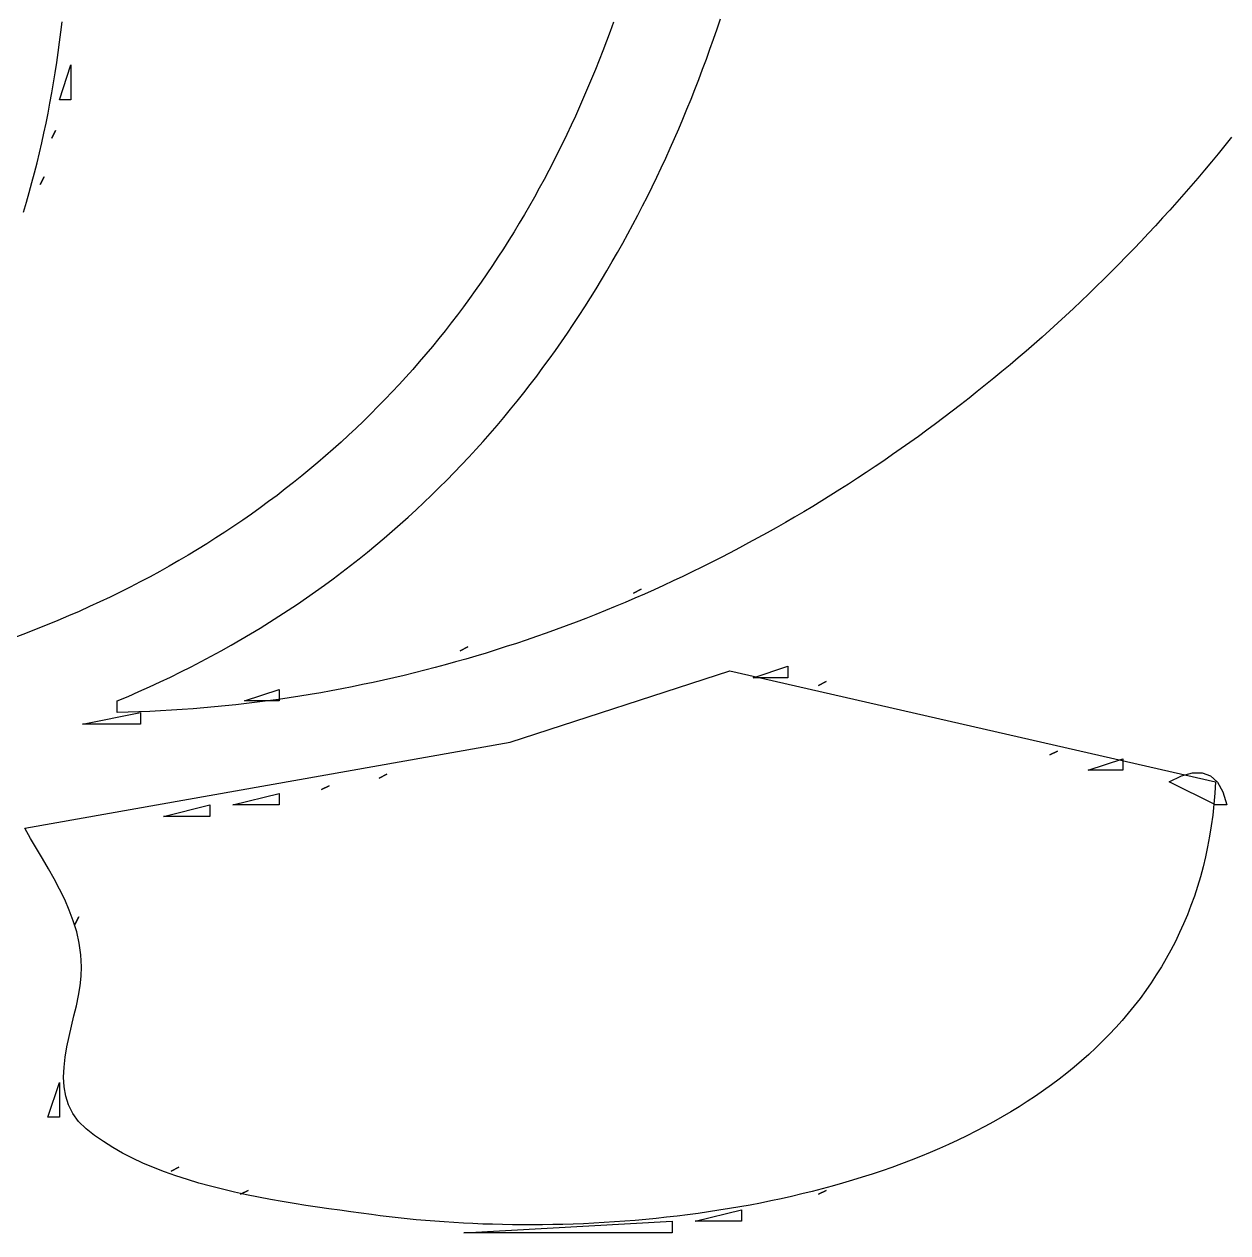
# Model space of a CAD drawing. Header units: millimetres. Extents: x 56222 to 3066687, y -650199 to -121287.
# Drawn here: x 141935.133 to 141936.991, y -185278.724 to -185276.858 of the extents above; entities that cross this region are included whole.
import ezdxf

# ---------------------------------------------------------------- set-up
doc = ezdxf.new("R2010")
doc.units = ezdxf.units.MM
doc.header["$MEASUREMENT"] = 0
doc.layers.add('$TD_AUDIT_GENERATED_(A0BDF17)', color=32, linetype='Continuous', lineweight=30)

msp = doc.modelspace()

# ---------------------------------------------------------------- linework, layer by layer
at = {"layer": '$TD_AUDIT_GENERATED_(A0BDF17)', "linetype": 'Continuous', "lineweight": 25, "ltscale": 2}
for p, q in [((141936.2023, -185276.8657, 0.5173), (141936.2076, -185276.85, 0.5173)), ((141935.1894, -185276.8706, 0.5173), (141935.1913, -185276.8548, 0.5173)), ((141936.0424, -185276.8552, 0.5173), (141936.037, -185276.87, 0.5173)), ((141936.1969, -185276.8814, 0.5173), (141936.2023, -185276.8657, 0.5173)), ((141935.1853, -185276.9021, 0.5173), (141935.1874, -185276.8864, 0.5173)), ((141935.1874, -185276.8864, 0.5173), (141935.1894, -185276.8706, 0.5173)), ((141936.0316, -185276.8847, 0.5173), (141936.026, -185276.8994, 0.5173)), ((141936.037, -185276.87, 0.5173), (141936.0316, -185276.8847, 0.5173)), ((141936.1913, -185276.897, 0.5173), (141936.1969, -185276.8814, 0.5173)), ((141935.183, -185276.9177, 0.5173), (141935.1853, -185276.9021, 0.5173)), ((141936.026, -185276.8994, 0.5173), (141936.0203, -185276.914, 0.5173)), ((141936.1857, -185276.9126, 0.5173), (141936.1913, -185276.897, 0.5173)), ((141935.1806, -185276.9334, 0.5173), (141935.183, -185276.9177, 0.5173)), ((141935.1872, -185276.975, 0.5173), (141935.205, -185276.9214, 0.5173)), ((141935.205, -185276.9214, 0.5173), (141935.205, -185276.975, 0.5173)), ((141936.0203, -185276.914, 0.5173), (141936.0144, -185276.9285, 0.5173)), ((141936.1799, -185276.9281, 0.5173), (141936.1857, -185276.9126, 0.5173)), ((141935.1781, -185276.949, 0.5173), (141935.1806, -185276.9334, 0.5173)), ((141936.0085, -185276.943, 0.5173), (141936.0024, -185276.9574, 0.5173)), ((141936.0144, -185276.9285, 0.5173), (141936.0085, -185276.943, 0.5173)), ((141936.1681, -185276.959, 0.5173), (141936.174, -185276.9436, 0.5173)), ((141936.174, -185276.9436, 0.5173), (141936.1799, -185276.9281, 0.5173)), ((141935.1754, -185276.9645, 0.5173), (141935.1781, -185276.949, 0.5173)), ((141936.0024, -185276.9574, 0.5173), (141935.9963, -185276.9718, 0.5173)), ((141936.162, -185276.9743, 0.5173), (141936.1681, -185276.959, 0.5173)), ((141935.1696, -185276.9956, 0.5173), (141935.1726, -185276.9801, 0.5173)), ((141935.1726, -185276.9801, 0.5173), (141935.1754, -185276.9645, 0.5173)), ((141935.205, -185276.975, 0.5173), (141935.1872, -185276.975, 0.5173)), ((141935.9963, -185276.9718, 0.5173), (141935.99, -185276.9861, 0.5173)), ((141936.1558, -185276.9896, 0.5173), (141936.162, -185276.9743, 0.5173)), ((141935.1665, -185277.011, 0.5173), (141935.1696, -185276.9956, 0.5173)), ((141935.99, -185276.9861, 0.5173), (141935.9836, -185277.0003, 0.5173)), ((141936.1494, -185277.0048, 0.5173), (141936.1558, -185276.9896, 0.5173)), ((141935.1632, -185277.0264, 0.5173), (141935.1665, -185277.011, 0.5173)), ((141935.977, -185277.0145, 0.5173), (141935.9704, -185277.0286, 0.5173)), ((141935.9836, -185277.0003, 0.5173), (141935.977, -185277.0145, 0.5173)), ((141936.143, -185277.0199, 0.5173), (141936.1494, -185277.0048, 0.5173)), ((141935.1598, -185277.0418, 0.5173), (141935.1632, -185277.0264, 0.5173)), ((141935.1812, -185277.0225, 0.5173), (141935.1753, -185277.0344, 0.5173)), ((141935.1753, -185277.0344, 0.5173), (141935.1812, -185277.0225, 0.5173)), ((141935.9704, -185277.0286, 0.5173), (141935.9636, -185277.0426, 0.5173)), ((141936.1298, -185277.05, 0.5173), (141936.1364, -185277.035, 0.5173)), ((141936.1364, -185277.035, 0.5173), (141936.143, -185277.0199, 0.5173)), ((141936.9964, -185277.033, 0.5173), (141936.9862, -185277.0457, 0.5173)), ((141935.1563, -185277.0571, 0.5173), (141935.1598, -185277.0418, 0.5173)), ((141935.9636, -185277.0426, 0.5173), (141935.9567, -185277.0565, 0.5173)), ((141936.123, -185277.065, 0.5173), (141936.1298, -185277.05, 0.5173)), ((141936.9862, -185277.0457, 0.5173), (141936.9758, -185277.0584, 0.5173)), ((141935.1487, -185277.0877, 0.5173), (141935.1526, -185277.0724, 0.5173)), ((141935.1526, -185277.0724, 0.5173), (141935.1563, -185277.0571, 0.5173)), ((141935.9497, -185277.0704, 0.5173), (141935.9425, -185277.0842, 0.5173)), ((141935.9567, -185277.0565, 0.5173), (141935.9497, -185277.0704, 0.5173)), ((141936.1161, -185277.0799, 0.5173), (141936.123, -185277.065, 0.5173)), ((141936.9654, -185277.0711, 0.5173), (141936.9548, -185277.0836, 0.5173)), ((141936.9758, -185277.0584, 0.5173), (141936.9654, -185277.0711, 0.5173)), ((141935.1448, -185277.1029, 0.5173), (141935.1487, -185277.0877, 0.5173)), ((141935.9425, -185277.0842, 0.5173), (141935.9352, -185277.098, 0.5173)), ((141936.1091, -185277.0947, 0.5173), (141936.1161, -185277.0799, 0.5173)), ((141936.9548, -185277.0836, 0.5173), (141936.9442, -185277.0961, 0.5173)), ((141935.1406, -185277.1181, 0.5173), (141935.1448, -185277.1029, 0.5173)), ((141935.1634, -185277.0939, 0.5173), (141935.1574, -185277.1058, 0.5173)), ((141935.1574, -185277.1058, 0.5173), (141935.1634, -185277.0939, 0.5173)), ((141935.9278, -185277.1116, 0.5173), (141935.9203, -185277.1252, 0.5173)), ((141935.9352, -185277.098, 0.5173), (141935.9278, -185277.1116, 0.5173)), ((141936.0947, -185277.1242, 0.5173), (141936.1019, -185277.1095, 0.5173)), ((141936.1019, -185277.1095, 0.5173), (141936.1091, -185277.0947, 0.5173)), ((141936.9336, -185277.1085, 0.5173), (141936.9228, -185277.1209, 0.5173)), ((141936.9442, -185277.0961, 0.5173), (141936.9336, -185277.1085, 0.5173)), ((141935.1363, -185277.1332, 0.5173), (141935.1406, -185277.1181, 0.5173)), ((141935.9203, -185277.1252, 0.5173), (141935.9127, -185277.1387, 0.5173)), ((141936.0873, -185277.1388, 0.5173), (141936.0947, -185277.1242, 0.5173)), ((141936.9228, -185277.1209, 0.5173), (141936.912, -185277.1331, 0.5173)), ((141935.1318, -185277.1483, 0.5173), (141935.1363, -185277.1332, 0.5173)), ((141935.9127, -185277.1387, 0.5173), (141935.9049, -185277.1521, 0.5173)), ((141936.0798, -185277.1533, 0.5173), (141936.0873, -185277.1388, 0.5173)), ((141936.901, -185277.1454, 0.5173), (141936.89, -185277.1575, 0.5173)), ((141936.912, -185277.1331, 0.5173), (141936.901, -185277.1454, 0.5173)), ((141935.897, -185277.1655, 0.5173), (141935.889, -185277.1788, 0.5173)), ((141935.9049, -185277.1521, 0.5173), (141935.897, -185277.1655, 0.5173)), ((141936.0644, -185277.1822, 0.5173), (141936.0722, -185277.1678, 0.5173)), ((141936.0722, -185277.1678, 0.5173), (141936.0798, -185277.1533, 0.5173)), ((141936.89, -185277.1575, 0.5173), (141936.879, -185277.1695, 0.5173)), ((141935.889, -185277.1788, 0.5173), (141935.8808, -185277.1919, 0.5173)), ((141936.0566, -185277.1965, 0.5173), (141936.0644, -185277.1822, 0.5173)), ((141936.8678, -185277.1815, 0.5173), (141936.8566, -185277.1934, 0.5173)), ((141936.879, -185277.1695, 0.5173), (141936.8678, -185277.1815, 0.5173)), ((141935.8725, -185277.2051, 0.5173), (141935.8641, -185277.2181, 0.5173)), ((141935.8808, -185277.1919, 0.5173), (141935.8725, -185277.2051, 0.5173)), ((141936.0486, -185277.2107, 0.5173), (141936.0566, -185277.1965, 0.5173)), ((141936.8453, -185277.2053, 0.5173), (141936.8339, -185277.217, 0.5173)), ((141936.8566, -185277.1934, 0.5173), (141936.8453, -185277.2053, 0.5173)), ((141935.8641, -185277.2181, 0.5173), (141935.8555, -185277.231, 0.5173)), ((141936.0405, -185277.2249, 0.5173), (141936.0486, -185277.2107, 0.5173)), ((141936.8339, -185277.217, 0.5173), (141936.8224, -185277.2287, 0.5173)), ((141935.8555, -185277.231, 0.5173), (141935.8469, -185277.2439, 0.5173)), ((141936.0239, -185277.253, 0.5173), (141936.0323, -185277.239, 0.5173)), ((141936.0323, -185277.239, 0.5173), (141936.0405, -185277.2249, 0.5173)), ((141936.8109, -185277.2403, 0.5173), (141936.7993, -185277.2519, 0.5173)), ((141936.8224, -185277.2287, 0.5173), (141936.8109, -185277.2403, 0.5173)), ((141935.8381, -185277.2567, 0.5173), (141935.8291, -185277.2693, 0.5173)), ((141935.8469, -185277.2439, 0.5173), (141935.8381, -185277.2567, 0.5173)), ((141936.0154, -185277.2669, 0.5173), (141936.0239, -185277.253, 0.5173)), ((141936.7993, -185277.2519, 0.5173), (141936.7876, -185277.2633, 0.5173)), ((141935.8291, -185277.2693, 0.5173), (141935.8201, -185277.2819, 0.5173)), ((141936.0068, -185277.2808, 0.5173), (141936.0154, -185277.2669, 0.5173)), ((141936.7759, -185277.2747, 0.5173), (141936.764, -185277.286, 0.5173)), ((141936.7876, -185277.2633, 0.5173), (141936.7759, -185277.2747, 0.5173)), ((141935.8109, -185277.2945, 0.5173), (141935.8015, -185277.3069, 0.5173)), ((141935.8201, -185277.2819, 0.5173), (141935.8109, -185277.2945, 0.5173)), ((141935.9893, -185277.3082, 0.5173), (141935.9981, -185277.2945, 0.5173)), ((141935.9981, -185277.2945, 0.5173), (141936.0068, -185277.2808, 0.5173)), ((141936.7522, -185277.2972, 0.5173), (141936.7402, -185277.3083, 0.5173)), ((141936.764, -185277.286, 0.5173), (141936.7522, -185277.2972, 0.5173)), ((141935.8015, -185277.3069, 0.5173), (141935.792, -185277.3192, 0.5173)), ((141935.9803, -185277.3218, 0.5173), (141935.9893, -185277.3082, 0.5173)), ((141936.7402, -185277.3083, 0.5173), (141936.7281, -185277.3194, 0.5173)), ((141935.7824, -185277.3314, 0.5173), (141935.7727, -185277.3436, 0.5173)), ((141935.792, -185277.3192, 0.5173), (141935.7824, -185277.3314, 0.5173)), ((141935.962, -185277.3487, 0.5173), (141935.9712, -185277.3353, 0.5173)), ((141935.9712, -185277.3353, 0.5173), (141935.9803, -185277.3218, 0.5173)), ((141936.716, -185277.3304, 0.5173), (141936.7038, -185277.3413, 0.5173)), ((141936.7281, -185277.3194, 0.5173), (141936.716, -185277.3304, 0.5173)), ((141935.7727, -185277.3436, 0.5173), (141935.7628, -185277.3556, 0.5173)), ((141935.9526, -185277.362, 0.5173), (141935.962, -185277.3487, 0.5173)), ((141936.6916, -185277.3521, 0.5173), (141936.6793, -185277.3628, 0.5173)), ((141936.7038, -185277.3413, 0.5173), (141936.6916, -185277.3521, 0.5173)), ((141935.7528, -185277.3676, 0.5173), (141935.7426, -185277.3795, 0.5173)), ((141935.7628, -185277.3556, 0.5173), (141935.7528, -185277.3676, 0.5173)), ((141935.9431, -185277.3752, 0.5173), (141935.9526, -185277.362, 0.5173)), ((141936.6793, -185277.3628, 0.5173), (141936.6669, -185277.3735, 0.5173)), ((141935.7324, -185277.3912, 0.5173), (141935.7219, -185277.4029, 0.5173)), ((141935.7426, -185277.3795, 0.5173), (141935.7324, -185277.3912, 0.5173)), ((141935.9238, -185277.4014, 0.5173), (141935.9335, -185277.3884, 0.5173)), ((141935.9335, -185277.3884, 0.5173), (141935.9431, -185277.3752, 0.5173)), ((141936.6544, -185277.384, 0.5173), (141936.6419, -185277.3945, 0.5173)), ((141936.6669, -185277.3735, 0.5173), (141936.6544, -185277.384, 0.5173)), ((141935.7219, -185277.4029, 0.5173), (141935.7114, -185277.4145, 0.5173)), ((141935.9139, -185277.4144, 0.5173), (141935.9238, -185277.4014, 0.5173)), ((141936.6293, -185277.4049, 0.5173), (141936.6166, -185277.4152, 0.5173)), ((141936.6419, -185277.3945, 0.5173), (141936.6293, -185277.4049, 0.5173)), ((141935.7007, -185277.426, 0.5173), (141935.6898, -185277.4373, 0.5173)), ((141935.7114, -185277.4145, 0.5173), (141935.7007, -185277.426, 0.5173)), ((141935.8938, -185277.44, 0.5173), (141935.9039, -185277.4272, 0.5173)), ((141935.9039, -185277.4272, 0.5173), (141935.9139, -185277.4144, 0.5173)), ((141936.6039, -185277.4254, 0.5173), (141936.5911, -185277.4355, 0.5173)), ((141936.6166, -185277.4152, 0.5173), (141936.6039, -185277.4254, 0.5173)), ((141935.6898, -185277.4373, 0.5173), (141935.6788, -185277.4486, 0.5173)), ((141935.8835, -185277.4526, 0.5173), (141935.8938, -185277.44, 0.5173)), ((141936.5782, -185277.4456, 0.5173), (141936.5653, -185277.4555, 0.5173)), ((141936.5911, -185277.4355, 0.5173), (141936.5782, -185277.4456, 0.5173)), ((141935.6677, -185277.4598, 0.5173), (141935.6564, -185277.4708, 0.5173)), ((141935.6788, -185277.4486, 0.5173), (141935.6677, -185277.4598, 0.5173)), ((141935.8626, -185277.4776, 0.5173), (141935.8731, -185277.4652, 0.5173)), ((141935.8731, -185277.4652, 0.5173), (141935.8835, -185277.4526, 0.5173)), ((141936.5523, -185277.4654, 0.5173), (141936.5393, -185277.4752, 0.5173)), ((141936.5653, -185277.4555, 0.5173), (141936.5523, -185277.4654, 0.5173)), ((141935.645, -185277.4818, 0.5173), (141935.6335, -185277.4927, 0.5173)), ((141935.6564, -185277.4708, 0.5173), (141935.645, -185277.4818, 0.5173)), ((141935.8519, -185277.49, 0.5173), (141935.8626, -185277.4776, 0.5173)), ((141936.5261, -185277.4849, 0.5173), (141936.5129, -185277.4945, 0.5173)), ((141936.5393, -185277.4752, 0.5173), (141936.5261, -185277.4849, 0.5173)), ((141935.6218, -185277.5034, 0.5173), (141935.6099, -185277.514, 0.5173)), ((141935.6335, -185277.4927, 0.5173), (141935.6218, -185277.5034, 0.5173)), ((141935.8302, -185277.5144, 0.5173), (141935.8411, -185277.5023, 0.5173)), ((141935.8411, -185277.5023, 0.5173), (141935.8519, -185277.49, 0.5173)), ((141936.5129, -185277.4945, 0.5173), (141936.4997, -185277.504, 0.5173)), ((141935.6099, -185277.514, 0.5173), (141935.5979, -185277.5246, 0.5173)), ((141935.8191, -185277.5265, 0.5173), (141935.8302, -185277.5144, 0.5173)), ((141936.4864, -185277.5134, 0.5173), (141936.473, -185277.5227, 0.5173)), ((141936.4997, -185277.504, 0.5173), (141936.4864, -185277.5134, 0.5173)), ((141935.5858, -185277.535, 0.5173), (141935.5735, -185277.5453, 0.5173)), ((141935.5979, -185277.5246, 0.5173), (141935.5858, -185277.535, 0.5173)), ((141935.7966, -185277.5503, 0.5173), (141935.8079, -185277.5384, 0.5173)), ((141935.8079, -185277.5384, 0.5173), (141935.8191, -185277.5265, 0.5173)), ((141936.4596, -185277.532, 0.5173), (141936.4461, -185277.5411, 0.5173)), ((141936.473, -185277.5227, 0.5173), (141936.4596, -185277.532, 0.5173)), ((141935.5611, -185277.5555, 0.5173), (141935.5485, -185277.5656, 0.5173)), ((141935.5735, -185277.5453, 0.5173), (141935.5611, -185277.5555, 0.5173)), ((141935.7851, -185277.562, 0.5173), (141935.7966, -185277.5503, 0.5173)), ((141936.4189, -185277.5591, 0.5173), (141936.4052, -185277.568, 0.5173)), ((141936.4325, -185277.5502, 0.5173), (141936.4189, -185277.5591, 0.5173)), ((141936.4461, -185277.5411, 0.5173), (141936.4325, -185277.5502, 0.5173)), ((141935.5358, -185277.5756, 0.5173), (141935.523, -185277.5855, 0.5173)), ((141935.5485, -185277.5656, 0.5173), (141935.5358, -185277.5756, 0.5173)), ((141935.7617, -185277.5851, 0.5173), (141935.7735, -185277.5736, 0.5173)), ((141935.7735, -185277.5736, 0.5173), (141935.7851, -185277.562, 0.5173)), ((141936.3915, -185277.5767, 0.5173), (141936.3777, -185277.5854, 0.5173)), ((141936.4052, -185277.568, 0.5173), (141936.3915, -185277.5767, 0.5173)), ((141935.51, -185277.5952, 0.5173), (141935.4968, -185277.6048, 0.5173)), ((141935.523, -185277.5855, 0.5173), (141935.51, -185277.5952, 0.5173)), ((141935.7378, -185277.6078, 0.5173), (141935.7498, -185277.5965, 0.5173)), ((141935.7498, -185277.5965, 0.5173), (141935.7617, -185277.5851, 0.5173)), ((141936.3638, -185277.594, 0.5173), (141936.3499, -185277.6025, 0.5173)), ((141936.3777, -185277.5854, 0.5173), (141936.3638, -185277.594, 0.5173)), ((141935.4835, -185277.6144, 0.5173), (141935.47, -185277.6238, 0.5173)), ((141935.4968, -185277.6048, 0.5173), (141935.4835, -185277.6144, 0.5173)), ((141935.7256, -185277.619, 0.5173), (141935.7378, -185277.6078, 0.5173)), ((141936.3359, -185277.6108, 0.5173), (141936.3219, -185277.6191, 0.5173)), ((141936.3499, -185277.6025, 0.5173), (141936.3359, -185277.6108, 0.5173)), ((141935.4564, -185277.633, 0.5173), (141935.4426, -185277.6422, 0.5173)), ((141935.47, -185277.6238, 0.5173), (141935.4564, -185277.633, 0.5173)), ((141935.7009, -185277.641, 0.5173), (141935.7133, -185277.63, 0.5173)), ((141935.7133, -185277.63, 0.5173), (141935.7256, -185277.619, 0.5173)), ((141936.3078, -185277.6273, 0.5173), (141936.2937, -185277.6354, 0.5173)), ((141936.3219, -185277.6191, 0.5173), (141936.3078, -185277.6273, 0.5173)), ((141935.4287, -185277.6512, 0.5173), (141935.4146, -185277.6601, 0.5173)), ((141935.4426, -185277.6422, 0.5173), (141935.4287, -185277.6512, 0.5173)), ((141935.6756, -185277.6625, 0.5173), (141935.6883, -185277.6518, 0.5173)), ((141935.6883, -185277.6518, 0.5173), (141935.7009, -185277.641, 0.5173)), ((141936.2652, -185277.6512, 0.5173), (141936.2509, -185277.659, 0.5173)), ((141936.2795, -185277.6434, 0.5173), (141936.2652, -185277.6512, 0.5173)), ((141936.2937, -185277.6354, 0.5173), (141936.2795, -185277.6434, 0.5173)), ((141935.4004, -185277.6689, 0.5173), (141935.386, -185277.6776, 0.5173)), ((141935.4146, -185277.6601, 0.5173), (141935.4004, -185277.6689, 0.5173)), ((141935.6627, -185277.6731, 0.5173), (141935.6756, -185277.6625, 0.5173)), ((141936.2366, -185277.6667, 0.5173), (141936.2222, -185277.6743, 0.5173)), ((141936.2509, -185277.659, 0.5173), (141936.2366, -185277.6667, 0.5173)), ((141935.3715, -185277.6862, 0.5173), (141935.3568, -185277.6946, 0.5173)), ((141935.386, -185277.6776, 0.5173), (141935.3715, -185277.6862, 0.5173)), ((141935.6365, -185277.6939, 0.5173), (141935.6497, -185277.6836, 0.5173)), ((141935.6497, -185277.6836, 0.5173), (141935.6627, -185277.6731, 0.5173)), ((141936.1932, -185277.6891, 0.5173), (141936.1786, -185277.6964, 0.5173)), ((141936.2077, -185277.6817, 0.5173), (141936.1932, -185277.6891, 0.5173)), ((141936.2222, -185277.6743, 0.5173), (141936.2077, -185277.6817, 0.5173)), ((141935.342, -185277.7029, 0.5173), (141935.327, -185277.711, 0.5173)), ((141935.3568, -185277.6946, 0.5173), (141935.342, -185277.7029, 0.5173)), ((141935.6098, -185277.7142, 0.5173), (141935.6232, -185277.7041, 0.5173)), ((141935.6232, -185277.7041, 0.5173), (141935.6365, -185277.6939, 0.5173)), ((141936.164, -185277.7035, 0.5173), (141936.1493, -185277.7106, 0.5173)), ((141936.1786, -185277.6964, 0.5173), (141936.164, -185277.7035, 0.5173)), ((141935.2965, -185277.727, 0.5173), (141935.281, -185277.7347, 0.5173)), ((141935.3118, -185277.7191, 0.5173), (141935.2965, -185277.727, 0.5173)), ((141935.327, -185277.711, 0.5173), (141935.3118, -185277.7191, 0.5173)), ((141935.5824, -185277.7341, 0.5173), (141935.5962, -185277.7242, 0.5173)), ((141935.5962, -185277.7242, 0.5173), (141935.6098, -185277.7142, 0.5173)), ((141936.1198, -185277.7244, 0.5173), (141936.105, -185277.7311, 0.5173)), ((141936.1346, -185277.7175, 0.5173), (141936.1198, -185277.7244, 0.5173)), ((141936.1493, -185277.7106, 0.5173), (141936.1346, -185277.7175, 0.5173)), ((141935.2654, -185277.7424, 0.5173), (141935.2496, -185277.7499, 0.5173)), ((141935.281, -185277.7347, 0.5173), (141935.2654, -185277.7424, 0.5173)), ((141935.5545, -185277.7534, 0.5173), (141935.5686, -185277.7438, 0.5173)), ((141935.5686, -185277.7438, 0.5173), (141935.5824, -185277.7341, 0.5173)), ((141936.0752, -185277.7443, 0.5173), (141936.0602, -185277.7507, 0.5173)), ((141936.0852, -185277.7303, 0.5173), (141936.0733, -185277.7362, 0.5173)), ((141936.0733, -185277.7362, 0.5173), (141936.0852, -185277.7303, 0.5173)), ((141936.0901, -185277.7378, 0.5173), (141936.0752, -185277.7443, 0.5173)), ((141936.105, -185277.7311, 0.5173), (141936.0901, -185277.7378, 0.5173)), ((141935.2175, -185277.7645, 0.5173), (141935.2013, -185277.7716, 0.5173)), ((141935.2337, -185277.7572, 0.5173), (141935.2175, -185277.7645, 0.5173)), ((141935.2496, -185277.7499, 0.5173), (141935.2337, -185277.7572, 0.5173)), ((141935.526, -185277.7722, 0.5173), (141935.5404, -185277.7628, 0.5173)), ((141935.5404, -185277.7628, 0.5173), (141935.5545, -185277.7534, 0.5173)), ((141936.0301, -185277.7632, 0.5173), (141936.015, -185277.7693, 0.5173)), ((141936.0452, -185277.757, 0.5173), (141936.0301, -185277.7632, 0.5173)), ((141936.0602, -185277.7507, 0.5173), (141936.0452, -185277.757, 0.5173)), ((141935.1848, -185277.7785, 0.5173), (141935.1682, -185277.7854, 0.5173)), ((141935.2013, -185277.7716, 0.5173), (141935.1848, -185277.7785, 0.5173)), ((141935.497, -185277.7904, 0.5173), (141935.5116, -185277.7814, 0.5173)), ((141935.5116, -185277.7814, 0.5173), (141935.526, -185277.7722, 0.5173)), ((141935.9846, -185277.7811, 0.5173), (141935.9693, -185277.7869, 0.5173)), ((141935.9998, -185277.7753, 0.5173), (141935.9846, -185277.7811, 0.5173)), ((141936.015, -185277.7693, 0.5173), (141935.9998, -185277.7753, 0.5173)), ((141935.1349, -185277.7985, 0.5173), (141935.1183, -185277.8047, 0.5173)), ((141935.1515, -185277.7921, 0.5173), (141935.1349, -185277.7985, 0.5173)), ((141935.1682, -185277.7854, 0.5173), (141935.1515, -185277.7921, 0.5173)), ((141935.4673, -185277.8082, 0.5173), (141935.4822, -185277.7994, 0.5173)), ((141935.4822, -185277.7994, 0.5173), (141935.497, -185277.7904, 0.5173)), ((141935.9387, -185277.7981, 0.5173), (141935.9233, -185277.8035, 0.5173)), ((141935.954, -185277.7925, 0.5173), (141935.9387, -185277.7981, 0.5173)), ((141935.9693, -185277.7869, 0.5173), (141935.954, -185277.7925, 0.5173)), ((141935.437, -185277.8253, 0.5173), (141935.4522, -185277.8168, 0.5173)), ((141935.4522, -185277.8168, 0.5173), (141935.4673, -185277.8082, 0.5173)), ((141935.8176, -185277.8195, 0.5173), (141935.8057, -185277.8254, 0.5173)), ((141935.8057, -185277.8254, 0.5173), (141935.8176, -185277.8195, 0.5173)), ((141935.8768, -185277.819, 0.5173), (141935.8613, -185277.824, 0.5173)), ((141935.8924, -185277.814, 0.5173), (141935.8768, -185277.819, 0.5173)), ((141935.9078, -185277.8088, 0.5173), (141935.8924, -185277.814, 0.5173)), ((141935.9233, -185277.8035, 0.5173), (141935.9078, -185277.8088, 0.5173)), ((141935.4061, -185277.842, 0.5173), (141935.4216, -185277.8337, 0.5173)), ((141935.4216, -185277.8337, 0.5173), (141935.437, -185277.8253, 0.5173)), ((141935.8143, -185277.8382, 0.5173), (141935.7986, -185277.8426, 0.5173)), ((141935.83, -185277.8336, 0.5173), (141935.8143, -185277.8382, 0.5173)), ((141935.8457, -185277.8288, 0.5173), (141935.83, -185277.8336, 0.5173)), ((141935.8613, -185277.824, 0.5173), (141935.8457, -185277.8288, 0.5173)), ((141935.3586, -185277.8659, 0.5173), (141935.3746, -185277.858, 0.5173)), ((141935.3746, -185277.858, 0.5173), (141935.3904, -185277.8501, 0.5173)), ((141935.3904, -185277.8501, 0.5173), (141935.4061, -185277.842, 0.5173)), ((141935.7511, -185277.8554, 0.5173), (141935.7353, -185277.8594, 0.5173)), ((141935.767, -185277.8513, 0.5173), (141935.7511, -185277.8554, 0.5173)), ((141935.7828, -185277.847, 0.5173), (141935.767, -185277.8513, 0.5173)), ((141935.7986, -185277.8426, 0.5173), (141935.7828, -185277.847, 0.5173)), ((141935.883, -185277.9666, 0.5173), (141936.222, -185277.8561, 0.5173)), ((141936.222, -185277.8561, 0.5173), (141936.9714, -185278.0277, 0.5173)), ((141936.2577, -185277.8671, 0.5173), (141936.3112, -185277.8492, 0.5173)), ((141936.3112, -185277.8492, 0.5173), (141936.3112, -185277.8671, 0.5173)), ((141935.3262, -185277.8811, 0.5173), (141935.3425, -185277.8735, 0.5173)), ((141935.3425, -185277.8735, 0.5173), (141935.3586, -185277.8659, 0.5173)), ((141935.6713, -185277.8742, 0.5173), (141935.6552, -185277.8776, 0.5173)), ((141935.6873, -185277.8707, 0.5173), (141935.6713, -185277.8742, 0.5173)), ((141935.7034, -185277.8671, 0.5173), (141935.6873, -185277.8707, 0.5173)), ((141935.7193, -185277.8633, 0.5173), (141935.7034, -185277.8671, 0.5173)), ((141935.7353, -185277.8594, 0.5173), (141935.7193, -185277.8633, 0.5173)), ((141936.3112, -185277.8671, 0.5173), (141936.2577, -185277.8671, 0.5173)), ((141936.3707, -185277.873, 0.5173), (141936.3588, -185277.879, 0.5173)), ((141936.3588, -185277.879, 0.5173), (141936.3707, -185277.873, 0.5173)), ((141935.2931, -185277.8957, 0.5173), (141935.3097, -185277.8884, 0.5173)), ((141935.3097, -185277.8884, 0.5173), (141935.3262, -185277.8811, 0.5173)), ((141935.4726, -185277.9028, 0.5173), (141935.5262, -185277.8849, 0.5173)), ((141935.5262, -185277.8849, 0.5173), (141935.5262, -185277.9028, 0.5173)), ((141935.5743, -185277.8928, 0.5173), (141935.558, -185277.8954, 0.5173)), ((141935.5906, -185277.89, 0.5173), (141935.5743, -185277.8928, 0.5173)), ((141935.6068, -185277.8871, 0.5173), (141935.5906, -185277.89, 0.5173)), ((141935.623, -185277.8841, 0.5173), (141935.6068, -185277.8871, 0.5173)), ((141935.6391, -185277.8809, 0.5173), (141935.623, -185277.8841, 0.5173)), ((141935.6552, -185277.8776, 0.5173), (141935.6391, -185277.8809, 0.5173)), ((141935.2764, -185277.9028, 0.5173), (141935.2931, -185277.8957, 0.5173)), ((141935.2764, -185277.9206, 0.5173), (141935.2764, -185277.9028, 0.5173)), ((141935.41, -185277.9135, 0.5173), (141935.3934, -185277.9149, 0.5173)), ((141935.4265, -185277.912, 0.5173), (141935.41, -185277.9135, 0.5173)), ((141935.4431, -185277.9104, 0.5173), (141935.4265, -185277.912, 0.5173)), ((141935.4596, -185277.9086, 0.5173), (141935.4431, -185277.9104, 0.5173)), ((141935.4761, -185277.9068, 0.5173), (141935.4596, -185277.9086, 0.5173)), ((141935.5262, -185277.9028, 0.5173), (141935.4726, -185277.9028, 0.5173)), ((141935.4925, -185277.9048, 0.5173), (141935.4761, -185277.9068, 0.5173)), ((141935.5089, -185277.9026, 0.5173), (141935.4925, -185277.9048, 0.5173)), ((141935.5253, -185277.9003, 0.5173), (141935.5089, -185277.9026, 0.5173)), ((141935.5417, -185277.898, 0.5173), (141935.5253, -185277.9003, 0.5173)), ((141935.558, -185277.8954, 0.5173), (141935.5417, -185277.898, 0.5173)), ((141935.2228, -185277.9384, 0.5173), (141935.3121, -185277.9206, 0.5173)), ((141935.2932, -185277.9202, 0.5173), (141935.2764, -185277.9206, 0.5173)), ((141935.3099, -185277.9196, 0.5173), (141935.2932, -185277.9202, 0.5173)), ((141935.3267, -185277.919, 0.5173), (141935.3099, -185277.9196, 0.5173)), ((141935.3121, -185277.9206, 0.5173), (141935.3121, -185277.9384, 0.5173)), ((141935.3434, -185277.9181, 0.5173), (141935.3267, -185277.919, 0.5173)), ((141935.3601, -185277.9172, 0.5173), (141935.3434, -185277.9181, 0.5173)), ((141935.3767, -185277.9161, 0.5173), (141935.3601, -185277.9172, 0.5173)), ((141935.3934, -185277.9149, 0.5173), (141935.3767, -185277.9161, 0.5173)), ((141935.3121, -185277.9384, 0.5173), (141935.2228, -185277.9384, 0.5173)), ((141935.1336, -185278.099, 0.5173), (141935.883, -185277.9666, 0.5173)), ((141936.7276, -185277.9801, 0.5173), (141936.7157, -185277.986, 0.5173)), ((141936.7157, -185277.986, 0.5173), (141936.7276, -185277.9801, 0.5173)), ((141936.7751, -185278.0098, 0.5173), (141936.8287, -185277.992, 0.5173)), ((141936.8287, -185277.992, 0.5173), (141936.8287, -185278.0098, 0.5173)), ((141935.6927, -185278.0158, 0.5173), (141935.6808, -185278.0217, 0.5173)), ((141935.6808, -185278.0217, 0.5173), (141935.6927, -185278.0158, 0.5173)), ((141936.8287, -185278.0098, 0.5173), (141936.7751, -185278.0098, 0.5173)), ((141936.9, -185278.0277, 0.5173), (141936.9191, -185278.0184, 0.5173)), ((141936.9191, -185278.0184, 0.5173), (141936.9361, -185278.0136, 0.5173)), ((141936.9361, -185278.0136, 0.5173), (141936.9511, -185278.0136, 0.5173)), ((141936.9511, -185278.0136, 0.5173), (141936.964, -185278.0183, 0.5173)), ((141936.964, -185278.0183, 0.5173), (141936.9747, -185278.0281, 0.5173)), ((141935.6035, -185278.0336, 0.5173), (141935.5916, -185278.0396, 0.5173)), ((141935.5916, -185278.0396, 0.5173), (141935.6035, -185278.0336, 0.5173)), ((141936.9714, -185278.0633, 0.5173), (141936.9, -185278.0277, 0.5173)), ((141936.9714, -185278.0277, 0.5173), (141936.9704, -185278.045, 0.5173)), ((141936.9747, -185278.0281, 0.5173), (141936.9831, -185278.043, 0.5173)), ((141936.9831, -185278.043, 0.5173), (141936.9893, -185278.0633, 0.5173)), ((141935.4548, -185278.0633, 0.5173), (141935.5262, -185278.0455, 0.5173)), ((141935.5262, -185278.0455, 0.5173), (141935.5262, -185278.0633, 0.5173)), ((141936.969, -185278.062, 0.5173), (141936.9672, -185278.0788, 0.5173)), ((141936.9704, -185278.045, 0.5173), (141936.969, -185278.062, 0.5173)), ((141935.3477, -185278.0812, 0.5173), (141935.4191, -185278.0633, 0.5173)), ((141935.4191, -185278.0812, 0.5173), (141935.3477, -185278.0812, 0.5173)), ((141935.4191, -185278.0633, 0.5173), (141935.4191, -185278.0812, 0.5173)), ((141935.5262, -185278.0633, 0.5173), (141935.4548, -185278.0633, 0.5173)), ((141936.9672, -185278.0788, 0.5173), (141936.965, -185278.0954, 0.5173)), ((141936.9893, -185278.0633, 0.5173), (141936.9714, -185278.0633, 0.5173)), ((141935.1426, -185278.1148, 0.5173), (141935.1336, -185278.099, 0.5173)), ((141936.965, -185278.0954, 0.5173), (141936.9624, -185278.1116, 0.5173)), ((141935.1518, -185278.1305, 0.5173), (141935.1426, -185278.1148, 0.5173)), ((141936.9624, -185278.1116, 0.5173), (141936.9594, -185278.1277, 0.5173)), ((141935.161, -185278.1461, 0.5173), (141935.1518, -185278.1305, 0.5173)), ((141936.9594, -185278.1277, 0.5173), (141936.956, -185278.1434, 0.5173)), ((141935.1701, -185278.1617, 0.5173), (141935.161, -185278.1461, 0.5173)), ((141936.956, -185278.1434, 0.5173), (141936.9523, -185278.1589, 0.5173)), ((141935.179, -185278.1774, 0.5173), (141935.1701, -185278.1617, 0.5173)), ((141936.9482, -185278.1741, 0.5173), (141936.9437, -185278.1891, 0.5173)), ((141936.9523, -185278.1589, 0.5173), (141936.9482, -185278.1741, 0.5173)), ((141935.1874, -185278.1932, 0.5173), (141935.179, -185278.1774, 0.5173)), ((141935.1953, -185278.2092, 0.5173), (141935.1874, -185278.1932, 0.5173)), ((141936.9437, -185278.1891, 0.5173), (141936.9389, -185278.2039, 0.5173)), ((141935.2024, -185278.2255, 0.5173), (141935.1953, -185278.2092, 0.5173)), ((141936.9389, -185278.2039, 0.5173), (141936.9337, -185278.2183, 0.5173)), ((141935.2086, -185278.2421, 0.5173), (141935.2024, -185278.2255, 0.5173)), ((141936.9337, -185278.2183, 0.5173), (141936.9282, -185278.2326, 0.5173)), ((141935.2138, -185278.2591, 0.5173), (141935.2086, -185278.2421, 0.5173)), ((141935.2169, -185278.2358, 0.5173), (141935.211, -185278.2477, 0.5173)), ((141935.211, -185278.2477, 0.5173), (141935.2169, -185278.2358, 0.5173)), ((141936.9223, -185278.2466, 0.5173), (141936.9161, -185278.2603, 0.5173)), ((141936.9282, -185278.2326, 0.5173), (141936.9223, -185278.2466, 0.5173)), ((141935.2177, -185278.2765, 0.5173), (141935.2138, -185278.2591, 0.5173)), ((141936.9161, -185278.2603, 0.5173), (141936.9096, -185278.2738, 0.5173)), ((141935.2203, -185278.2945, 0.5173), (141935.2177, -185278.2765, 0.5173)), ((141936.9096, -185278.2738, 0.5173), (141936.9027, -185278.2871, 0.5173)), ((141935.2213, -185278.3131, 0.5173), (141935.2203, -185278.2945, 0.5173)), ((141936.8955, -185278.3001, 0.5173), (141936.888, -185278.3129, 0.5173)), ((141936.9027, -185278.2871, 0.5173), (141936.8955, -185278.3001, 0.5173)), ((141935.2208, -185278.3275, 0.5173), (141935.2213, -185278.3131, 0.5173)), ((141936.888, -185278.3129, 0.5173), (141936.8802, -185278.3254, 0.5173)), ((141935.2166, -185278.3575, 0.5173), (141935.2192, -185278.3423, 0.5173)), ((141935.2192, -185278.3423, 0.5173), (141935.2208, -185278.3275, 0.5173)), ((141936.8721, -185278.3377, 0.5173), (141936.8638, -185278.3498, 0.5173)), ((141936.8802, -185278.3254, 0.5173), (141936.8721, -185278.3377, 0.5173)), ((141935.2133, -185278.3731, 0.5173), (141935.2166, -185278.3575, 0.5173)), ((141936.8638, -185278.3498, 0.5173), (141936.8551, -185278.3617, 0.5173)), ((141935.2096, -185278.3888, 0.5173), (141935.2133, -185278.3731, 0.5173)), ((141936.8461, -185278.3733, 0.5173), (141936.8369, -185278.3846, 0.5173)), ((141936.8551, -185278.3617, 0.5173), (141936.8461, -185278.3733, 0.5173)), ((141935.2058, -185278.4048, 0.5173), (141935.2096, -185278.3888, 0.5173)), ((141936.8273, -185278.3958, 0.5173), (141936.8175, -185278.4067, 0.5173)), ((141936.8369, -185278.3846, 0.5173), (141936.8273, -185278.3958, 0.5173)), ((141935.2021, -185278.4207, 0.5173), (141935.2058, -185278.4048, 0.5173)), ((141936.8075, -185278.4174, 0.5173), (141936.7972, -185278.4279, 0.5173)), ((141936.8175, -185278.4067, 0.5173), (141936.8075, -185278.4174, 0.5173)), ((141935.1988, -185278.4367, 0.5173), (141935.2021, -185278.4207, 0.5173)), ((141936.7972, -185278.4279, 0.5173), (141936.7866, -185278.4382, 0.5173)), ((141935.1943, -185278.468, 0.5173), (141935.1961, -185278.4524, 0.5173)), ((141935.1961, -185278.4524, 0.5173), (141935.1988, -185278.4367, 0.5173)), ((141936.7758, -185278.4482, 0.5173), (141936.7647, -185278.4581, 0.5173)), ((141936.7866, -185278.4382, 0.5173), (141936.7758, -185278.4482, 0.5173)), ((141935.1937, -185278.4833, 0.5173), (141935.1943, -185278.468, 0.5173)), ((141936.7535, -185278.4677, 0.5173), (141936.7419, -185278.4771, 0.5173)), ((141936.7647, -185278.4581, 0.5173), (141936.7535, -185278.4677, 0.5173)), ((141935.1693, -185278.5451, 0.5173), (141935.1872, -185278.4916, 0.5173)), ((141935.1872, -185278.4916, 0.5173), (141935.1872, -185278.5451, 0.5173)), ((141935.1944, -185278.4981, 0.5173), (141935.1937, -185278.4833, 0.5173)), ((141936.7302, -185278.4862, 0.5173), (141936.7182, -185278.4952, 0.5173)), ((141936.7419, -185278.4771, 0.5173), (141936.7302, -185278.4862, 0.5173)), ((141935.1969, -185278.5124, 0.5173), (141935.1944, -185278.4981, 0.5173)), ((141936.7061, -185278.504, 0.5173), (141936.6937, -185278.5125, 0.5173)), ((141936.7182, -185278.4952, 0.5173), (141936.7061, -185278.504, 0.5173)), ((141935.2012, -185278.5262, 0.5173), (141935.1969, -185278.5124, 0.5173)), ((141935.2078, -185278.5393, 0.5173), (141935.2012, -185278.5262, 0.5173)), ((141936.6683, -185278.529, 0.5173), (141936.6554, -185278.537, 0.5173)), ((141936.6811, -185278.5209, 0.5173), (141936.6683, -185278.529, 0.5173)), ((141936.6937, -185278.5125, 0.5173), (141936.6811, -185278.5209, 0.5173)), ((141935.1872, -185278.5451, 0.5173), (141935.1693, -185278.5451, 0.5173)), ((141935.2168, -185278.5516, 0.5173), (141935.2078, -185278.5393, 0.5173)), ((141936.6422, -185278.5447, 0.5173), (141936.6289, -185278.5522, 0.5173)), ((141936.6554, -185278.537, 0.5173), (141936.6422, -185278.5447, 0.5173)), ((141935.2285, -185278.563, 0.5173), (141935.2168, -185278.5516, 0.5173)), ((141935.2415, -185278.5732, 0.5173), (141935.2285, -185278.563, 0.5173)), ((141936.6017, -185278.5667, 0.5173), (141936.5879, -185278.5737, 0.5173)), ((141936.6154, -185278.5596, 0.5173), (141936.6017, -185278.5667, 0.5173)), ((141936.6289, -185278.5522, 0.5173), (141936.6154, -185278.5596, 0.5173)), ((141935.2551, -185278.5828, 0.5173), (141935.2415, -185278.5732, 0.5173)), ((141935.2695, -185278.5919, 0.5173), (141935.2551, -185278.5828, 0.5173)), ((141936.5739, -185278.5804, 0.5173), (141936.5597, -185278.587, 0.5173)), ((141936.5879, -185278.5737, 0.5173), (141936.5739, -185278.5804, 0.5173)), ((141935.2845, -185278.6004, 0.5173), (141935.2695, -185278.5919, 0.5173)), ((141935.3, -185278.6084, 0.5173), (141935.2845, -185278.6004, 0.5173)), ((141936.531, -185278.5996, 0.5173), (141936.5164, -185278.6056, 0.5173)), ((141936.5454, -185278.5934, 0.5173), (141936.531, -185278.5996, 0.5173)), ((141936.5597, -185278.587, 0.5173), (141936.5454, -185278.5934, 0.5173)), ((141935.3161, -185278.6159, 0.5173), (141935.3, -185278.6084, 0.5173)), ((141935.3326, -185278.6229, 0.5173), (141935.3161, -185278.6159, 0.5173)), ((141935.3715, -185278.6224, 0.5173), (141935.3596, -185278.6284, 0.5173)), ((141935.3596, -185278.6284, 0.5173), (141935.3715, -185278.6224, 0.5173)), ((141936.4719, -185278.6225, 0.5173), (141936.4569, -185278.6277, 0.5173)), ((141936.4869, -185278.617, 0.5173), (141936.4719, -185278.6225, 0.5173)), ((141936.5017, -185278.6114, 0.5173), (141936.4869, -185278.617, 0.5173)), ((141936.5164, -185278.6056, 0.5173), (141936.5017, -185278.6114, 0.5173)), ((141935.3496, -185278.6295, 0.5173), (141935.3326, -185278.6229, 0.5173)), ((141935.3669, -185278.6356, 0.5173), (141935.3496, -185278.6295, 0.5173)), ((141935.3846, -185278.6414, 0.5173), (141935.3669, -185278.6356, 0.5173)), ((141935.4025, -185278.6467, 0.5173), (141935.3846, -185278.6414, 0.5173)), ((141936.4264, -185278.6377, 0.5173), (141936.4111, -185278.6425, 0.5173)), ((141936.4417, -185278.6328, 0.5173), (141936.4264, -185278.6377, 0.5173)), ((141936.4569, -185278.6277, 0.5173), (141936.4417, -185278.6328, 0.5173)), ((141935.4206, -185278.6517, 0.5173), (141935.4025, -185278.6467, 0.5173)), ((141935.4389, -185278.6564, 0.5173), (141935.4206, -185278.6517, 0.5173)), ((141935.4574, -185278.6607, 0.5173), (141935.4389, -185278.6564, 0.5173)), ((141935.4786, -185278.6581, 0.5173), (141935.4667, -185278.664, 0.5173)), ((141935.4667, -185278.664, 0.5173), (141935.4786, -185278.6581, 0.5173)), ((141936.3488, -185278.6597, 0.5173), (141936.333, -185278.6636, 0.5173)), ((141936.3645, -185278.6556, 0.5173), (141936.3488, -185278.6597, 0.5173)), ((141936.3707, -185278.6581, 0.5173), (141936.3588, -185278.664, 0.5173)), ((141936.3588, -185278.664, 0.5173), (141936.3707, -185278.6581, 0.5173)), ((141936.3801, -185278.6514, 0.5173), (141936.3645, -185278.6556, 0.5173)), ((141936.3956, -185278.647, 0.5173), (141936.3801, -185278.6514, 0.5173)), ((141936.4111, -185278.6425, 0.5173), (141936.3956, -185278.647, 0.5173)), ((141935.4759, -185278.6647, 0.5173), (141935.4574, -185278.6607, 0.5173)), ((141935.4944, -185278.6685, 0.5173), (141935.4759, -185278.6647, 0.5173)), ((141935.5128, -185278.672, 0.5173), (141935.4944, -185278.6685, 0.5173)), ((141935.5312, -185278.6752, 0.5173), (141935.5128, -185278.672, 0.5173)), ((141935.5494, -185278.6783, 0.5173), (141935.5312, -185278.6752, 0.5173)), ((141935.5675, -185278.6811, 0.5173), (141935.5494, -185278.6783, 0.5173)), ((141936.2694, -185278.6775, 0.5173), (141936.2534, -185278.6806, 0.5173)), ((141936.2854, -185278.6742, 0.5173), (141936.2694, -185278.6775, 0.5173)), ((141936.3013, -185278.6709, 0.5173), (141936.2854, -185278.6742, 0.5173)), ((141936.3172, -185278.6673, 0.5173), (141936.3013, -185278.6709, 0.5173)), ((141936.333, -185278.6636, 0.5173), (141936.3172, -185278.6673, 0.5173)), ((141935.5853, -185278.6838, 0.5173), (141935.5675, -185278.6811, 0.5173)), ((141935.6028, -185278.6863, 0.5173), (141935.5853, -185278.6838, 0.5173)), ((141935.62, -185278.6887, 0.5173), (141935.6028, -185278.6863, 0.5173)), ((141935.6368, -185278.691, 0.5173), (141935.62, -185278.6887, 0.5173)), ((141935.6531, -185278.6932, 0.5173), (141935.6368, -185278.691, 0.5173)), ((141935.6689, -185278.6954, 0.5173), (141935.6531, -185278.6932, 0.5173)), ((141935.6824, -185278.6972, 0.5173), (141935.6689, -185278.6954, 0.5173)), ((141935.696, -185278.6988, 0.5173), (141935.6824, -185278.6972, 0.5173)), ((141936.1567, -185278.6957, 0.5173), (141936.1405, -185278.6977, 0.5173)), ((141936.1728, -185278.6936, 0.5173), (141936.1567, -185278.6957, 0.5173)), ((141936.1685, -185278.7057, 0.5173), (141936.2399, -185278.6878, 0.5173)), ((141936.189, -185278.6913, 0.5173), (141936.1728, -185278.6936, 0.5173)), ((141936.2051, -185278.6888, 0.5173), (141936.189, -185278.6913, 0.5173)), ((141936.2212, -185278.6862, 0.5173), (141936.2051, -185278.6888, 0.5173)), ((141936.2373, -185278.6835, 0.5173), (141936.2212, -185278.6862, 0.5173)), ((141936.2534, -185278.6806, 0.5173), (141936.2373, -185278.6835, 0.5173)), ((141936.2399, -185278.6878, 0.5173), (141936.2399, -185278.7057, 0.5173)), ((141935.7098, -185278.7004, 0.5173), (141935.696, -185278.6988, 0.5173)), ((141935.7238, -185278.7019, 0.5173), (141935.7098, -185278.7004, 0.5173)), ((141935.7379, -185278.7033, 0.5173), (141935.7238, -185278.7019, 0.5173)), ((141935.7522, -185278.7045, 0.5173), (141935.7379, -185278.7033, 0.5173)), ((141935.7666, -185278.7057, 0.5173), (141935.7522, -185278.7045, 0.5173)), ((141935.7811, -185278.7068, 0.5173), (141935.7666, -185278.7057, 0.5173)), ((141935.7958, -185278.7077, 0.5173), (141935.7811, -185278.7068, 0.5173)), ((141935.8106, -185278.7085, 0.5173), (141935.7958, -185278.7077, 0.5173)), ((141935.8255, -185278.7093, 0.5173), (141935.8106, -185278.7085, 0.5173)), ((141935.8116, -185278.7235, 0.5173), (141936.1328, -185278.7057, 0.5173)), ((141935.8405, -185278.7099, 0.5173), (141935.8255, -185278.7093, 0.5173)), ((141935.8557, -185278.7104, 0.5173), (141935.8405, -185278.7099, 0.5173)), ((141935.8709, -185278.7108, 0.5173), (141935.8557, -185278.7104, 0.5173)), ((141935.8863, -185278.711, 0.5173), (141935.8709, -185278.7108, 0.5173)), ((141935.9017, -185278.7112, 0.5173), (141935.8863, -185278.711, 0.5173)), ((141935.9172, -185278.7112, 0.5173), (141935.9017, -185278.7112, 0.5173)), ((141935.9328, -185278.7111, 0.5173), (141935.9172, -185278.7112, 0.5173)), ((141935.9485, -185278.7108, 0.5173), (141935.9328, -185278.7111, 0.5173)), ((141935.9642, -185278.7105, 0.5173), (141935.9485, -185278.7108, 0.5173)), ((141935.9801, -185278.71, 0.5173), (141935.9642, -185278.7105, 0.5173)), ((141935.9959, -185278.7094, 0.5173), (141935.9801, -185278.71, 0.5173)), ((141936.0119, -185278.7086, 0.5173), (141935.9959, -185278.7094, 0.5173)), ((141936.0278, -185278.7078, 0.5173), (141936.0119, -185278.7086, 0.5173)), ((141936.0438, -185278.7068, 0.5173), (141936.0278, -185278.7078, 0.5173)), ((141936.0599, -185278.7056, 0.5173), (141936.0438, -185278.7068, 0.5173)), ((141936.076, -185278.7043, 0.5173), (141936.0599, -185278.7056, 0.5173)), ((141936.0921, -185278.7029, 0.5173), (141936.076, -185278.7043, 0.5173)), ((141936.1082, -185278.7013, 0.5173), (141936.0921, -185278.7029, 0.5173)), ((141936.1244, -185278.6996, 0.5173), (141936.1082, -185278.7013, 0.5173)), ((141936.1405, -185278.6977, 0.5173), (141936.1244, -185278.6996, 0.5173)), ((141936.1328, -185278.7057, 0.5173), (141936.1328, -185278.7235, 0.5173)), ((141936.2399, -185278.7057, 0.5173), (141936.1685, -185278.7057, 0.5173)), ((141936.1328, -185278.7235, 0.5173), (141935.8116, -185278.7235, 0.5173))]:
    msp.add_line(p, q, dxfattribs=at)

doc.saveas('drawing.dxf')
